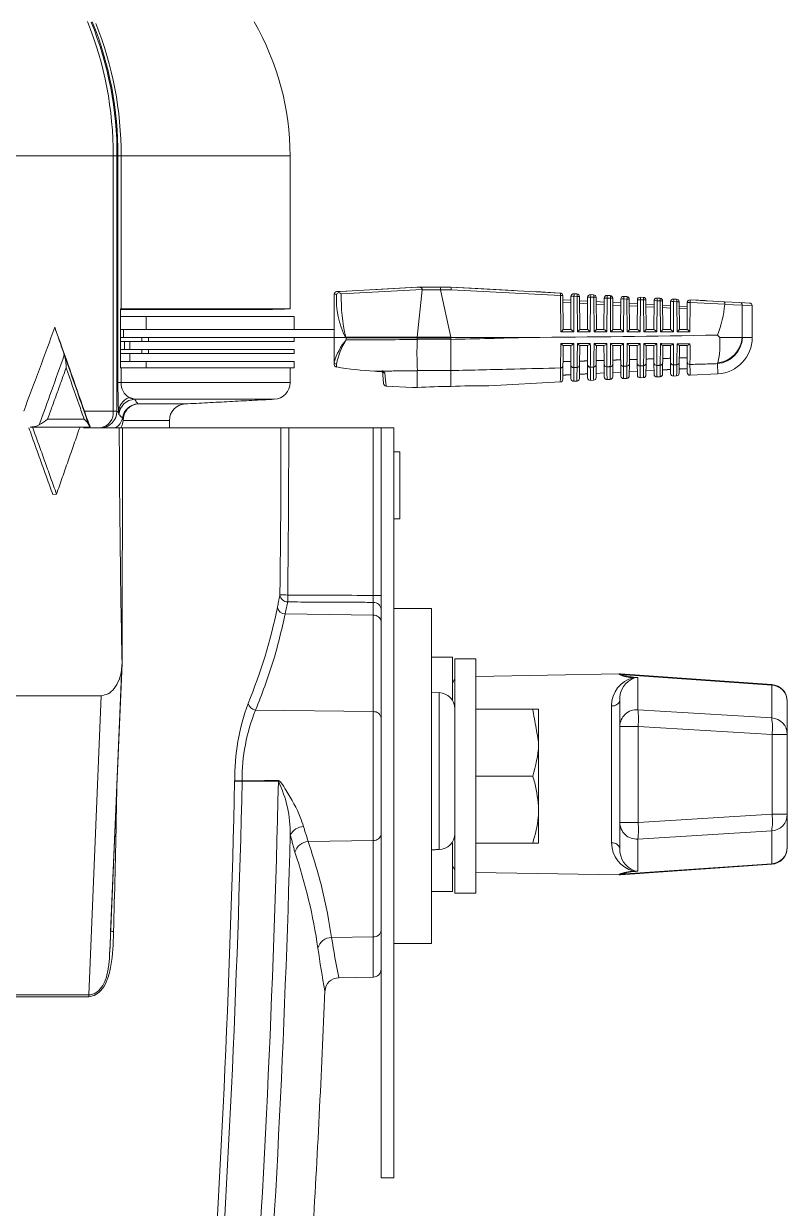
# Model space of a CAD drawing. Extents: x 8 to 113, y 2 to 87.
# Drawn here: x 51.373 to 54.223, y 9.203 to 13.624 of the extents above; entities that cross this region are included whole.
import ezdxf

# ---------------------------------------------------------------- set-up
doc = ezdxf.new("R2010")
doc.units = 0
doc.header["$MEASUREMENT"] = 0
doc.layers.add('OBJECT', color=7, linetype='CONTINUOUS')

msp = doc.modelspace()

# ---------------------------------------------------------------- linework, layer by layer
at = {"layer": 'OBJECT', "linetype": 'Continuous', "lineweight": 15}
for p, q in [((51.2453, 13.1307), (51.7071, 13.1307)), ((51.7071, 12.1778), (51.7071, 13.1307)), ((51.7214, 13.1307), (51.7071, 13.1307)), ((51.7214, 13.1307), (51.7214, 12.1778)), ((51.7214, 13.1307), (51.7251, 13.1307)), ((51.7251, 12.2841), (51.7251, 13.1307)), ((51.7251, 13.1307), (51.7367, 13.1307)), ((51.7367, 13.1307), (52.3672, 13.1307)), ((51.7367, 13.1307), (51.7367, 12.5594)), ((52.3672, 13.1307), (52.3672, 12.5594)), ((52.5322, 12.605), (52.5322, 12.4527)), ((52.5323, 12.6139), (52.5406, 12.6143)), ((52.5418, 12.6239), (52.5788, 12.6259)), ((52.554, 12.6246), (52.5418, 12.6239)), ((52.8422, 12.6402), (52.554, 12.6246)), ((52.5587, 12.6155), (52.8608, 12.6319)), ((52.6719, 12.631), (52.8422, 12.6402)), ((52.8505, 12.6402), (52.8422, 12.6402)), ((52.8424, 12.4543), (52.861, 12.6305)), ((52.9281, 12.6402), (52.8505, 12.6402)), ((52.861, 12.6305), (52.9287, 12.6305)), ((52.9672, 12.6402), (52.9281, 12.6402)), ((52.9287, 12.6307), (52.9287, 12.6305)), ((52.9287, 12.6307), (52.9682, 12.6307)), ((52.9287, 12.6305), (52.9669, 12.4543)), ((52.9672, 12.6402), (52.9672, 12.6402)), ((53.376, 12.6186), (52.9672, 12.6402)), ((52.9672, 12.6402), (53.0684, 12.6349)), ((52.9682, 12.6307), (53.3767, 12.6092)), ((53.0684, 12.6349), (53.2022, 12.6278)), ((53.2627, 12.6246), (53.3028, 12.6225)), ((53.3028, 12.6225), (53.376, 12.6186)), ((53.3779, 12.4732), (53.3767, 12.6092)), ((53.3855, 12.6087), (53.3866, 12.4827)), ((53.4149, 12.4827), (53.4159, 12.6061)), ((53.4271, 12.6065), (53.426, 12.4732)), ((53.4265, 12.616), (53.4381, 12.6153)), ((53.4387, 12.6059), (53.4271, 12.6065)), ((53.4399, 12.4732), (53.4387, 12.6059)), ((53.4475, 12.6054), (53.4486, 12.4827)), ((53.4769, 12.4827), (53.4779, 12.6028)), ((53.4891, 12.6032), (53.488, 12.4732)), ((53.4884, 12.6127), (53.5001, 12.6121)), ((53.5008, 12.6026), (53.4891, 12.6032)), ((53.5019, 12.4732), (53.5008, 12.6026)), ((53.5096, 12.6022), (53.5106, 12.4827)), ((53.5504, 12.6094), (53.5621, 12.6088)), ((53.6124, 12.6061), (53.6241, 12.6055)), ((53.6743, 12.6029), (53.6862, 12.6022)), ((51.7344, 12.5595), (51.7344, 12.3389)), ((51.7367, 12.5594), (51.7344, 12.5594)), ((51.7344, 12.5567), (51.9573, 12.5567)), ((51.7367, 12.5594), (52.3672, 12.5594)), ((51.9573, 12.5567), (51.9583, 12.5567)), ((52.2624, 12.5567), (51.9583, 12.5567)), ((52.2624, 12.5567), (52.2633, 12.5567)), ((53.3856, 12.5931), (53.4158, 12.5915)), ((53.4157, 12.5821), (53.3857, 12.5836)), ((53.4477, 12.5898), (53.4778, 12.5882)), ((53.4777, 12.5788), (53.4477, 12.5804)), ((53.5097, 12.5865), (53.5397, 12.5849)), ((53.5397, 12.5755), (53.5098, 12.5771)), ((53.5389, 12.4827), (53.5399, 12.5995)), ((53.5511, 12.5999), (53.55, 12.4732)), ((53.5628, 12.5993), (53.5511, 12.5999)), ((53.5639, 12.4732), (53.5628, 12.5993)), ((53.5716, 12.5989), (53.5726, 12.4827)), ((53.5717, 12.5832), (53.6017, 12.5817)), ((53.6016, 12.5722), (53.5718, 12.5738)), ((53.6009, 12.4827), (53.6018, 12.5962)), ((53.6131, 12.5967), (53.612, 12.4732)), ((53.6248, 12.5961), (53.6131, 12.5967)), ((53.6259, 12.4732), (53.6248, 12.5961)), ((53.6336, 12.5956), (53.6346, 12.4827)), ((53.6338, 12.58), (53.6637, 12.5784)), ((53.6636, 12.569), (53.6338, 12.5705)), ((53.6629, 12.4827), (53.6638, 12.593)), ((53.675, 12.5934), (53.674, 12.4732)), ((53.6869, 12.5928), (53.675, 12.5934)), ((53.6879, 12.4732), (53.6869, 12.5928)), ((53.6956, 12.5923), (53.6966, 12.4827)), ((53.6958, 12.5767), (53.7257, 12.5751)), ((53.7256, 12.5657), (53.6959, 12.5673)), ((53.7249, 12.4827), (53.7258, 12.5897)), ((53.737, 12.5901), (53.736, 12.4732)), ((53.7363, 12.5996), (53.7482, 12.599)), ((53.7489, 12.5895), (53.737, 12.5901)), ((53.7499, 12.4732), (53.7489, 12.5895)), ((53.7577, 12.5891), (53.7586, 12.4827)), ((53.7578, 12.5734), (53.7876, 12.5718)), ((53.7875, 12.5624), (53.7579, 12.564)), ((53.7869, 12.4827), (53.7878, 12.5864)), ((53.799, 12.5869), (53.798, 12.4732)), ((53.7983, 12.5963), (53.8102, 12.5957)), ((53.8109, 12.5862), (53.799, 12.5869)), ((53.8119, 12.4732), (53.8109, 12.5862)), ((53.8197, 12.5858), (53.8206, 12.4827)), ((53.8198, 12.5701), (53.8496, 12.5686)), ((53.8495, 12.5592), (53.8199, 12.5607)), ((53.8489, 12.4827), (53.8497, 12.5831)), ((53.8609, 12.5836), (53.86, 12.4732)), ((53.9872, 12.5863), (53.8603, 12.593)), ((53.8603, 12.593), (53.8919, 12.5914)), ((53.8609, 12.5836), (53.9896, 12.5768)), ((53.9211, 12.5898), (53.9469, 12.5885)), ((54.0459, 12.5832), (53.9872, 12.5863)), ((53.9896, 12.5764), (54.0552, 12.5733)), ((54.0459, 12.5832), (54.0828, 12.5813)), ((54.0552, 12.4527), (54.0552, 12.5733)), ((54.0922, 12.5713), (54.0552, 12.5733)), ((54.0922, 12.4523), (54.0922, 12.5713)), ((51.83, 12.5307), (51.7344, 12.5307)), ((51.83, 12.5307), (51.83, 12.4827)), ((51.83, 12.5307), (52.3822, 12.5307)), ((52.3822, 12.4827), (52.3822, 12.5307)), ((51.83, 12.4827), (51.7344, 12.4827)), ((51.7462, 12.4827), (51.7462, 12.4527)), ((51.83, 12.4827), (52.3507, 12.4827)), ((52.3507, 12.4827), (52.5322, 12.4827)), ((53.426, 12.4732), (53.3779, 12.4732)), ((53.3866, 12.4827), (53.415, 12.4827)), ((53.488, 12.4732), (53.4399, 12.4732)), ((53.4486, 12.4827), (53.477, 12.4827)), ((53.55, 12.4732), (53.5019, 12.4732)), ((53.5106, 12.4827), (53.539, 12.4827)), ((53.612, 12.4732), (53.5639, 12.4732)), ((53.5726, 12.4827), (53.601, 12.4827)), ((53.674, 12.4732), (53.6259, 12.4732)), ((53.6346, 12.4827), (53.663, 12.4827)), ((53.736, 12.4732), (53.6879, 12.4732)), ((53.6966, 12.4827), (53.725, 12.4827)), ((53.798, 12.4732), (53.7499, 12.4732)), ((53.7586, 12.4827), (53.787, 12.4827)), ((53.86, 12.4732), (53.8119, 12.4732)), ((53.8206, 12.4827), (53.849, 12.4827)), ((51.8138, 12.4527), (51.7344, 12.4527)), ((51.8138, 12.4378), (51.7344, 12.4378)), ((51.7491, 12.4378), (51.7491, 12.4078)), ((51.77, 12.4078), (51.77, 12.4378)), ((51.8138, 12.4378), (51.8138, 12.4527)), ((51.8138, 12.4527), (51.8389, 12.4527)), ((51.8389, 12.4378), (51.8138, 12.4378)), ((51.8389, 12.4527), (51.8389, 12.4378)), ((51.8389, 12.4527), (52.3507, 12.4527)), ((51.8389, 12.4378), (52.3822, 12.4378)), ((52.3507, 12.4527), (52.5322, 12.4527)), ((52.3822, 12.4378), (52.3822, 12.4527)), ((52.5322, 12.4527), (52.5322, 12.361)), ((52.5737, 12.4527), (52.5322, 12.4527)), ((52.5767, 12.4535), (52.8423, 12.4535)), ((52.8422, 12.4519), (52.5767, 12.4519)), ((52.5767, 12.4434), (52.5767, 12.4519)), ((52.8422, 12.4511), (52.8422, 12.4519)), ((52.8422, 12.4511), (52.9672, 12.4511)), ((52.8422, 12.4459), (52.8422, 12.4511)), ((52.8422, 12.4454), (52.8422, 12.4459)), ((52.9672, 12.4459), (52.8422, 12.4459)), ((52.8423, 12.4535), (52.8424, 12.4543)), ((52.9669, 12.4543), (52.8424, 12.4543)), ((52.9672, 12.4511), (52.9672, 12.4459)), ((52.9672, 12.4459), (52.9672, 12.4455)), ((53.2559, 12.4527), (52.9673, 12.4527)), ((51.8138, 12.4078), (51.7344, 12.4078)), ((51.8138, 12.3929), (51.7344, 12.3929)), ((51.77, 12.3629), (51.77, 12.3929)), ((51.8138, 12.3929), (51.8138, 12.4078)), ((51.8138, 12.4078), (51.8389, 12.4078)), ((51.8389, 12.3929), (51.8138, 12.3929)), ((51.8389, 12.4078), (51.8389, 12.3929)), ((51.8389, 12.4078), (52.3822, 12.4078)), ((51.8389, 12.3929), (52.3822, 12.3929)), ((52.3822, 12.3929), (52.3822, 12.4078)), ((51.7344, 12.3629), (51.83, 12.3629)), ((51.7367, 12.3389), (51.7344, 12.3389)), ((51.7367, 12.3389), (51.7367, 12.2841)), ((51.7367, 12.3389), (51.8121, 12.3389)), ((51.8121, 12.3389), (51.83, 12.3389)), ((51.83, 12.3389), (51.83, 12.3629)), ((52.3822, 12.3629), (51.83, 12.3629)), ((52.3822, 12.3389), (51.83, 12.3389)), ((52.3672, 12.3389), (52.3672, 12.2841)), ((52.3822, 12.3389), (52.3822, 12.3629)), ((53.386, 12.3487), (53.3855, 12.2965)), ((53.4159, 12.2992), (53.4155, 12.35)), ((53.448, 12.3503), (53.4475, 12.2998)), ((53.4779, 12.3024), (53.4775, 12.3516)), ((53.51, 12.3519), (53.5096, 12.303)), ((53.5399, 12.3057), (53.5395, 12.3532)), ((53.572, 12.3535), (53.5716, 12.3063)), ((53.6018, 12.3089), (53.6014, 12.3549)), ((53.634, 12.3552), (53.6336, 12.3095)), ((53.6638, 12.3122), (53.6634, 12.3565)), ((53.696, 12.3569), (53.6956, 12.3128)), ((53.7254, 12.3582), (53.7258, 12.3154)), ((53.758, 12.3586), (53.7577, 12.316)), ((53.7874, 12.36), (53.7878, 12.3187)), ((53.8201, 12.3603), (53.8197, 12.3193)), ((53.8494, 12.3617), (53.8497, 12.3219)), ((52.683, 12.3266), (52.7011, 12.3256)), ((52.7122, 12.3294), (52.7164, 12.2806)), ((52.8422, 12.3287), (52.8422, 12.2663)), ((52.8427, 12.3294), (52.9672, 12.3294)), ((52.9672, 12.3293), (52.9672, 12.2698)), ((53.4885, 12.2925), (53.5002, 12.2931)), ((53.5095, 12.3186), (53.5399, 12.3202)), ((53.5505, 12.2958), (53.5622, 12.2964)), ((53.5715, 12.3219), (53.6019, 12.3235)), ((53.6124, 12.299), (53.6242, 12.2996)), ((53.6336, 12.3251), (53.6639, 12.3267)), ((53.6744, 12.3023), (53.6862, 12.3029)), ((53.6956, 12.3284), (53.7258, 12.33)), ((53.7363, 12.3055), (53.7482, 12.3061)), ((53.7983, 12.3088), (53.8102, 12.3094)), ((53.8603, 12.312), (53.9643, 12.3175)), ((51.7251, 12.2841), (51.7367, 12.2841)), ((51.7367, 12.2841), (52.3672, 12.2841)), ((52.8244, 12.2662), (52.7259, 12.2715)), ((53.1087, 12.2726), (53.3762, 12.2866)), ((53.4266, 12.2893), (53.4382, 12.2899)), ((52.3084, 12.2222), (51.7876, 12.2222)), ((51.7997, 12.2047), (51.9759, 12.2047)), ((51.5999, 12.1778), (51.7071, 12.1778)), ((51.7214, 12.1778), (51.7071, 12.1778)), ((51.7298, 12.1158), (51.6245, 12.1158)), ((52.3335, 12.1158), (51.7344, 12.1158)), ((51.7425, 12.0434), (51.7426, 12.1158)), ((51.9172, 12.1428), (51.7445, 12.1428)), ((51.9172, 12.1428), (51.9172, 12.1158)), ((52.3335, 12.1158), (52.3625, 12.1158)), ((52.3625, 12.1158), (52.678, 12.1158)), ((52.678, 11.49), (52.678, 12.1158)), ((52.678, 12.1158), (52.7072, 12.1158)), ((52.7072, 12.1158), (52.7072, 9.3158)), ((52.7552, 12.1158), (52.7072, 12.1158)), ((52.7552, 12.1158), (52.7552, 9.3158)), ((52.7772, 12.0253), (52.7552, 12.0259)), ((52.7772, 12.0253), (52.7772, 11.7763)), ((51.4958, 11.8681), (51.4817, 11.8669)), ((52.7552, 11.7757), (52.7772, 11.7763)), ((52.6777, 11.4162), (52.6777, 11.4641)), ((52.678, 11.49), (52.7072, 11.49)), ((52.3491, 11.4208), (52.6777, 11.4162)), ((52.6777, 11.0562), (52.6777, 11.4162)), ((52.7552, 11.4408), (52.8952, 11.4408)), ((52.8952, 11.4408), (52.8952, 10.1908)), ((51.7402, 11.2358), (51.6977, 10.2346)), ((52.9732, 11.2595), (52.8952, 11.2595)), ((52.9732, 11.2585), (52.9732, 11.2595)), ((52.9732, 11.0987), (52.9732, 11.2585)), ((53.0602, 11.2533), (52.9822, 11.2533)), ((52.9822, 11.2533), (52.9822, 10.3783)), ((53.0602, 11.2533), (53.0602, 10.3783)), ((51.6942, 10.1581), (51.7397, 11.2276)), ((53.5955, 11.197), (53.0602, 11.1876)), ((53.5955, 11.1947), (53.5955, 11.197)), ((54.1651, 11.1574), (53.6009, 11.1968)), ((53.6009, 11.1968), (53.6009, 11.1946)), ((54.1651, 11.1554), (53.6009, 11.1946)), ((53.6651, 11.1836), (53.6651, 11.0634)), ((54.1651, 11.1554), (54.1651, 11.1574)), ((54.1651, 11.033), (54.1651, 11.1554)), ((51.273, 11.1158), (51.6619, 11.1158)), ((51.6619, 11.1158), (51.6167, 9.9993)), ((52.9238, 11.127), (52.8952, 11.1278)), ((52.9238, 10.5415), (52.9238, 11.127)), ((53.5982, 11.0014), (53.5982, 11.0992)), ((52.2387, 11.0623), (52.6777, 11.0562)), ((52.6777, 10.5754), (52.6777, 11.0562)), ((53.0602, 11.0658), (53.2729, 11.0658)), ((53.2952, 10.9408), (53.2952, 11.0658)), ((53.5675, 10.5662), (53.5675, 11.0778)), ((53.6651, 11.0634), (54.1651, 11.033)), ((54.2232, 11.095), (54.2232, 11.0934)), ((54.2232, 11.0934), (54.2232, 10.9711)), ((53.5982, 10.6427), (53.5982, 11.0014)), ((53.6662, 11.0014), (53.5982, 11.0014)), ((53.6662, 11.0014), (53.6662, 10.6427)), ((54.1662, 10.9711), (53.6662, 11.0014)), ((54.1662, 10.673), (54.1662, 10.9711)), ((54.2232, 10.9711), (54.1662, 10.9711)), ((54.2232, 10.9711), (54.2232, 10.673)), ((53.2952, 10.6908), (53.2952, 10.9408)), ((52.3239, 10.7987), (52.3239, 10.7965)), ((53.0602, 10.8158), (53.2729, 10.8158)), ((53.2952, 10.6908), (53.2952, 10.5658)), ((53.6662, 10.6427), (54.1662, 10.673)), ((54.2232, 10.673), (54.1662, 10.673)), ((54.2232, 10.673), (54.2232, 10.5507)), ((53.6662, 10.6427), (53.5982, 10.6427)), ((53.5982, 10.5449), (53.5982, 10.6427)), ((52.435, 10.572), (52.6777, 10.5754)), ((52.6777, 10.2154), (52.6777, 10.5754)), ((54.1651, 10.611), (53.6651, 10.5807)), ((53.6651, 10.5807), (53.6651, 10.4604)), ((54.1651, 10.4887), (54.1651, 10.611)), ((52.9732, 10.3845), (52.9732, 10.5663)), ((53.0602, 10.5658), (53.2729, 10.5658)), ((54.2232, 10.5507), (54.2232, 10.549)), ((54.1651, 10.4887), (53.6009, 10.4495)), ((53.6009, 10.4472), (54.1651, 10.4867)), ((54.1651, 10.4867), (54.1651, 10.4887)), ((53.0602, 10.4564), (53.5955, 10.4471)), ((53.5955, 10.4471), (53.5955, 10.4493)), ((53.6009, 10.4495), (53.6009, 10.4472)), ((52.8952, 10.3845), (52.9732, 10.3845)), ((52.9822, 10.3783), (53.0602, 10.3783)), ((52.5224, 10.2132), (52.6777, 10.2154)), ((52.6777, 10.0653), (52.6777, 10.2154)), ((52.8952, 10.1908), (52.7552, 10.1908)), ((52.5488, 10.063), (52.6777, 10.0653)), ((52.7072, 9.3158), (52.7552, 9.3158))]:
    msp.add_line(p, q, dxfattribs=at)
at = {"layer": 'OBJECT', "linetype": 'Continuous', "lineweight": 15, "flags": 128}
for points in [[(52.5323, 12.6141), (52.5323, 12.614), (52.5323, 12.6139)], [(52.683, 12.3268), (52.683, 12.3266), (52.683, 12.3266)], [(52.7012, 12.3258), (52.7011, 12.3256), (52.7011, 12.3256)]]:
    msp.add_lwpolyline(points, dxfattribs=at)
at = {"layer": 'OBJECT', "linetype": 'Continuous', "lineweight": 15}
for centre, radius, start, end in [((50.3956, 13.1386), 1.3115, 359.6541, 22.0901), ((50.4234, 13.1384), 1.2981, 359.6613, 22.2022), ((50.4148, 13.1384), 1.3104, 359.6638, 22.0621), ((50.4349, 13.1373), 1.3019, 359.7117, 21.9582), ((51.3672, 13.1307), 1, 0, 30.0005), ((52.5423, 12.6139), 0.01, 93.1059, 179.191), ((52.5423, 12.6139), 0.00999, 93.1449, 180.0494), ((52.8704, 12.5976), 0.3302, 177.1045, 206.0269), ((52.5653, 12.5857), 0.0378, 114.2552, 130.8553), ((52.5552, 12.6192), 0.00548, 103.0864, 170.1503), ((53.17, 12.5967), 0.6116, 178.2389, 193.4637), ((52.8583, 12.6307), 0.00279, 354.2512, 23.6686), ((52.8902, 12.633), 0.0385, 356.6126, 10.7629), ((52.9479, 12.6335), 0.0204, 352.2344, 19.2075), ((53.3566, 12.6124), 0.0204, 350.7212, 17.6165), ((53.3755, 12.6086), 0.01, 0.5, 86.9774), ((53.3791, 12.5682), 0.041, 81, 93.3147), ((53.4259, 12.606), 0.01, 86.9774, 179.5), ((53.4236, 12.5521), 0.0545, 86.3194, 98.1336), ((53.407, 12.6098), 0.0204, 350.7212, 17.6165), ((53.4186, 12.6092), 0.0204, 350.7212, 17.6165), ((53.4375, 12.6054), 0.01, 0.5, 86.9774), ((53.4411, 12.565), 0.041, 81, 93.3147), ((53.4879, 12.6027), 0.01, 86.9774, 179.5), ((53.4856, 12.5488), 0.0545, 86.3194, 98.1336), ((53.469, 12.6065), 0.0204, 350.7212, 17.6165), ((53.4806, 12.6059), 0.0204, 350.7212, 17.6165), ((53.4996, 12.6021), 0.01, 0.5, 86.9774), ((53.5031, 12.5617), 0.041, 81, 93.3147), ((53.5499, 12.5994), 0.01, 86.9774, 179.5), ((53.531, 12.6032), 0.0204, 350.7212, 17.6165), ((53.5427, 12.6026), 0.0204, 350.7212, 17.6165), ((53.5616, 12.5988), 0.01, 0.5, 86.9774), ((53.6118, 12.5962), 0.01, 86.9774, 179.5), ((53.5929, 12.6), 0.0204, 350.7212, 17.6165), ((53.6047, 12.5993), 0.0204, 350.7212, 17.6165), ((53.6236, 12.5955), 0.01, 0.5, 86.9774), ((53.6738, 12.5929), 0.01, 86.9774, 179.5), ((53.6549, 12.5967), 0.0204, 350.7212, 17.6165), ((53.6667, 12.5961), 0.0204, 350.7212, 17.6165), ((53.6856, 12.5923), 0.01, 0.5, 86.9774), ((51.7369, 12.6209), 0.0615, 267.6795, 269.8904), ((53.5476, 12.5455), 0.0545, 86.3194, 98.1336), ((53.5652, 12.5584), 0.041, 81, 93.3147), ((53.6096, 12.5423), 0.0545, 86.3194, 98.1336), ((53.6272, 12.5551), 0.041, 81, 93.3147), ((53.6715, 12.539), 0.0545, 86.3194, 98.1336), ((53.6892, 12.5519), 0.041, 81, 93.3147), ((53.7358, 12.5896), 0.01, 86.9774, 179.5), ((53.7335, 12.5357), 0.0545, 86.3194, 98.1336), ((53.7169, 12.5934), 0.0204, 350.7212, 17.6165), ((53.7288, 12.5928), 0.0204, 350.7212, 17.6165), ((53.7477, 12.589), 0.01, 0.5, 86.9774), ((53.7513, 12.5486), 0.041, 81, 93.3147), ((53.7978, 12.5863), 0.01, 86.9774, 179.5), ((53.7955, 12.5324), 0.0545, 86.3194, 98.1336), ((53.7788, 12.5901), 0.0204, 350.7212, 17.6165), ((53.7908, 12.5895), 0.0204, 350.7212, 17.6165), ((53.8097, 12.5857), 0.01, 0.5, 86.9774), ((53.8133, 12.5453), 0.041, 81, 93.3147), ((53.8597, 12.5831), 0.01, 86.9774, 179.5), ((53.8574, 12.5292), 0.0545, 86.3194, 98.1336), ((53.8408, 12.5869), 0.0204, 350.7212, 17.6165), ((53.5864, 12.6118), 0.4047, 338.24, 354.9819), ((54.0453, 12.5734), 0.00991, 359.445, 86.5293), ((54.0822, 12.5713), 0.01, 3.5738, 86.9774), ((30.2748, 4.8097), 22.5621, 19.06061, 19.9038), ((53.3117, 12.5429), 0.0961, 313.554, 321.2153), ((53.3874, 12.4396), 0.0512, 41.0538, 57.3489), ((53.3737, 12.5429), 0.0961, 313.554, 321.2153), ((53.4494, 12.4396), 0.0512, 41.0538, 57.3489), ((53.4357, 12.5429), 0.0961, 313.554, 321.2153), ((53.5114, 12.4396), 0.0512, 41.0538, 57.3489), ((53.4977, 12.5429), 0.0961, 313.554, 321.2153), ((53.5734, 12.4396), 0.0512, 41.0538, 57.3489), ((53.5597, 12.5429), 0.0961, 313.554, 321.2153), ((53.6354, 12.4396), 0.0512, 41.0538, 57.3489), ((53.6217, 12.5429), 0.0961, 313.554, 321.2153), ((53.6974, 12.4396), 0.0512, 41.0538, 57.3489), ((53.6837, 12.5429), 0.0961, 313.554, 321.2153), ((53.7594, 12.4396), 0.0512, 41.0538, 57.3489), ((53.7457, 12.5429), 0.0961, 313.554, 321.2153), ((53.8214, 12.4396), 0.0512, 41.0538, 57.3489), ((52.7487, 12.2975), 0.2256, 139.673, 163.6425), ((52.7973, 12.3025), 0.2618, 147.4182, 168.755), ((52.6681, 12.363), 0.1302, 135.4906, 136.4562), ((52.5768, 12.4584), 0.00647, 241.3827, 269.3982), ((52.5769, 12.4556), 0.00215, 219.0227, 265.9097), ((52.6925, 12.4519), 0.1158, 179.2192, 180.0002), ((54.0031, 12.3925), 1.1621, 177.3875, 183.1129), ((39.6675, 12.3884), 13.2998, 359.74583, 0.24632), ((52.9391, 64.5283), 52.0765, 270.34855, 271.12586), ((49.3235, 12.4493), 4.0545, 358.4424, 359.7362), ((53.4248, 12.473), 0.0632, 222.099, 232.6838), ((53.4052, 12.4475), 0.0269, 292.7465, 320.7235), ((49.7665, 12.3855), 3.6598, 359.2926, 0.7043), ((49.4726, 12.4492), 3.9673, 358.4315, 359.7288), ((53.4825, 12.469), 0.0574, 222.102, 233.6346), ((53.4678, 12.4469), 0.0262, 292.1134, 320.5786), ((49.9443, 12.3868), 3.544, 359.2742, 0.7038), ((49.6229, 12.4492), 3.8791, 358.4202, 359.7211), ((53.541, 12.4656), 0.0527, 222.1304, 234.5791), ((53.5301, 12.4468), 0.0259, 291.7416, 320.1573), ((50.1229, 12.3881), 3.4273, 359.2549, 0.7035), ((49.7741, 12.4491), 3.7898, 358.4084, 359.7131), ((53.6, 12.4628), 0.0487, 222.1847, 235.5174), ((53.5927, 12.4463), 0.0253, 291.1251, 319.9648), ((50.3023, 12.3894), 3.31, 359.2345, 0.7033), ((49.9265, 12.4491), 3.6995, 358.3961, 359.7046), ((53.6594, 12.4604), 0.0452, 222.2651, 236.4497), ((53.6552, 12.4458), 0.0246, 290.513, 319.7517), ((50.4822, 12.3907), 3.192, 359.2131, 0.7033), ((50.0799, 12.449), 3.6081, 358.3833, 359.6958), ((53.7192, 12.4583), 0.0423, 222.372, 237.3763), ((53.7177, 12.4453), 0.024, 289.9051, 319.5174), ((50.6627, 12.392), 3.0735, 359.1905, 0.7035), ((50.2342, 12.4489), 3.5158, 358.37, 359.6866), ((53.7792, 12.4565), 0.0397, 222.506, 238.2974), ((53.7802, 12.4448), 0.0235, 289.3012, 319.2615), ((50.8436, 12.3932), 2.9546, 359.1666, 0.704), ((50.3895, 12.4488), 3.4224, 358.356, 359.6769), ((53.8395, 12.4549), 0.0375, 222.6672, 239.2133), ((53.8427, 12.4444), 0.0229, 288.7012, 318.9835), ((51.0248, 12.3945), 2.8354, 359.1413, 0.7047), ((53.9539, 12.4564), 0.1018, 275.074, 357.9303), ((53.9568, 12.4527), 0.1355, 273, 0), ((53.6011, 12.4336), 0.3709, 348.292, 2.9585), ((53.9532, 12.4599), 0.1022, 276.2121, 355.9399), ((51.3592, 12.3399), 0.1724, 359.6533, 16.1873), ((51.7369, 12.2774), 0.0615, 90.1096, 92.3213), ((52.5407, 12.3621), 0.00857, 187.2298, 268.6404), ((52.5422, 12.3513), 0.01, 180, 260.7454), ((52.5413, 12.352), 0.00906, 184.3621, 267.1843), ((52.5517, 12.3408), 0.0111, 168.5052, 176.353), ((52.7522, 13.5699), 1.2451, 260.223, 266.8119), ((53.3761, 12.3489), 0.00987, 272.2605, 358.8646), ((53.4254, 12.3502), 0.0099, 181.2107, 273.6273), ((53.4381, 12.3505), 0.00987, 272.2831, 358.8845), ((53.4874, 12.3518), 0.0099, 181.1882, 273.6079), ((53.5001, 12.3521), 0.00988, 272.3055, 358.9041), ((53.5494, 12.3534), 0.00991, 181.166, 273.5887), ((53.5621, 12.3537), 0.00988, 272.3275, 358.9235), ((53.6113, 12.3551), 0.00991, 181.1442, 273.5698), ((53.6241, 12.3554), 0.00988, 272.3493, 358.9425), ((53.6733, 12.3567), 0.00991, 181.1227, 273.5512), ((53.6861, 12.3571), 0.00989, 272.3707, 358.9613), ((53.7353, 12.3584), 0.00991, 181.1015, 273.5328), ((53.7482, 12.3588), 0.00989, 272.3918, 358.9797), ((53.7973, 12.3602), 0.00992, 181.0806, 273.5146), ((53.8102, 12.3605), 0.00989, 272.4127, 358.9979), ((53.8593, 12.3619), 0.00992, 181.0601, 273.4968), ((52.699, 12.268), 0.0577, 73.2294, 87.8479), ((52.7032, 12.292), 0.0339, 57.0747, 93.4329), ((52.7221, 12.3305), 0.0101, 228.8461, 267.3912), ((53.3755, 12.2966), 0.01, 275.8247, 359.5), ((53.4259, 12.2993), 0.01, 180.5, 275.5324), ((53.4375, 12.2999), 0.01, 275.4601, 359.5), ((53.4879, 12.3025), 0.01, 180.5, 275.1668), ((53.4996, 12.3031), 0.01, 275.0939, 359.5), ((53.5499, 12.3058), 0.01, 180.5, 274.7997), ((53.5616, 12.3064), 0.01, 274.7262, 359.5), ((53.6118, 12.309), 0.01, 180.5, 274.4312), ((53.6236, 12.3096), 0.01, 274.357, 359.5), ((53.6738, 12.3122), 0.01, 180.5, 274.0611), ((53.6856, 12.3129), 0.01, 273.9863, 359.5), ((53.7358, 12.3155), 0.01, 180.5, 273.6897), ((53.7477, 12.3161), 0.01, 273.6143, 359.5), ((53.7978, 12.3187), 0.01, 180.5, 273.317), ((53.8097, 12.3194), 0.01, 273.2409, 359.5), ((53.8597, 12.322), 0.01, 180.5, 273.0138), ((54.0442, 12.2738), 2.3191, 179.7468, 182.503), ((51.8001, 12.2823), 0.0634, 178.3723, 238.2894), ((52.3052, 12.2841), 0.062, 272.9995, 359.9994), ((52.7264, 12.2815), 0.01, 185, 266.8941), ((52.8424, 12.2669), 0.000641, 255.8313, 273.8397), ((52.9673, 10.0359), 2.2338, 90.0017, 93.2044), ((53.0842, 10.0562), 2.2166, 89.3671, 93.0245), ((51.7877, 12.1717), 0.0604, 110.2163, 179.1615), ((51.7904, 12.1602), 0.062, 92.5496, 174.8621), ((51.8028, 12.1428), 0.062, 92.84, 170.9568), ((51.8049, 12.1445), 0.0605, 94.9204, 181.5735), ((51.9792, 12.1428), 0.062, 92.9992, 179.9995), ((52.3712, 12.4304), 0.8116, 198.1375, 202.809), ((51.6507, 12.1717), 0.0568, 280.1325, 6.1768), ((51.6594, 12.1778), 0.062, 271.1734, 359.9813), ((51.7918, 12.2148), 0.08, 217.8186, 231.1123), ((51.3445, 12.2881), 0.1832, 298.2027, 310.1051), ((51.5499, 12.0907), 0.0755, 28.6412, 49.5842), ((51.6912, 12.1601), 0.051, 299.5832, 351.4592), ((111.001, 12.3731), 59.2717, 180.248728, 181.099459), ((51.7559, 12.1515), 0.0143, 175.8726, 217.3586), ((52.3595, 11.4959), 0.0302, 187.6262, 268.792), ((52.7107, 40.2683), 28.7789, 269.24119, 269.29893), ((53.0407, 11.4855), 0.6821, 179.4985, 181.6647), ((52.0067, 11.4838), 0.6713, 358.3155, 0.5268), ((52.6792, 11.436), 0.0281, 4.3941, 92.9761), ((50.4252, 11.8285), 1.9332, 337.4438, 348.5639), ((52.3497, 11.4511), 0.0303, 191.2984, 268.9115), ((52.68, 11.3889), 0.0274, 6.912, 94.7909), ((53.5966, 11.1345), 0.0625, 86, 91), ((53.6488, 11.3086), 0.1257, 244.9345, 270.3892), ((53.5966, 11.1319), 0.0629, 86.0241, 90.994), ((53.6765, 11.4441), 0.2607, 253.1573, 267.4926), ((53.0045, 11.1554), 0.0313, 135.3979, 180), ((53.674, 11.0792), 0.1065, 103.247, 180.7458), ((53.6802, 11.1046), 0.0821, 109.3452, 183.7855), ((53.6536, 11.1919), 0.00986, 246.0724, 266.1666), ((54.1607, 11.095), 0.0625, 0, 86), ((54.1609, 11.0932), 0.0623, 0.1579, 86.1884), ((52.9222, 11.0671), 0.06, 0, 88.5), ((53.5713, 11.1051), 0.0276, 262.0903, 347.5174), ((52.9842, 10.8048), 0.8235, 159.9644, 180.4931), ((52.8748, 10.8046), 0.6864, 157.944, 180.5008), ((52.2428, 11.0956), 0.0335, 194.9866, 262.8937), ((52.68, 11.0289), 0.0274, 6.912, 94.7909), ((53.6606, 11.0012), 0.0623, 85.8442, 179.8097), ((53.4376, 11.0284), 0.2301, 353.2667, 8.7439), ((53.9376, 10.998), 0.2301, 353.2667, 8.7439), ((54.1609, 10.9709), 0.0623, 0.1579, 86.1884), ((4.6843, 11.8724), 47.4885, 353.17473, 358.70207), ((4.7078, 11.8726), 47.4929, 353.1715, 358.70162), ((4.2715, 11.8994), 48.065, 353.10842, 358.68518), ((52.1824, 10.5538), 0.2448, 88.5658, 95.0902), ((52.1623, 9.8267), 0.9701, 88.4561, 90.1013), ((51.9114, 10.6002), 0.4569, 359.5515, 25.4506), ((53.9376, 10.646), 0.2301, 351.2561, 6.7333), ((54.1609, 10.6732), 0.0623, 273.8116, 359.8421), ((52.4214, 10.5665), 0.0611, 93.592, 150.4439), ((53.6606, 10.6429), 0.0623, 180.1903, 274.1558), ((53.4376, 10.6157), 0.2301, 351.2561, 6.7333), ((4.3315, 11.8973), 48.0543, 353.10285, 358.44896), ((52.4405, 10.5145), 0.0578, 95.5328, 162.7293), ((52.68, 10.6027), 0.0274, 265.2091, 353.088), ((52.9222, 10.6014), 0.06, 271.5, 360), ((50.5094, 9.892), 1.982, 8.1584, 18.8287), ((53.5713, 10.5389), 0.0276, 12.4826, 97.9097), ((53.6752, 10.5658), 0.1077, 179.7544, 256.2528), ((53.683, 10.5413), 0.0848, 177.5864, 249.2829), ((54.1609, 10.5508), 0.0623, 273.8116, 359.8421), ((54.1607, 10.549), 0.0625, 274, 0), ((53.0045, 10.4887), 0.0313, 180, 224.6021), ((53.6686, 10.2446), 0.2174, 95.0189, 109.6574), ((53.5966, 10.5122), 0.0629, 269.006, 273.9759), ((53.5966, 10.5096), 0.0625, 269, 274), ((53.6765, 10.1999), 0.2607, 92.5074, 106.8427), ((53.6536, 10.4522), 0.00986, 93.8334, 113.9276), ((52.5224, 10.1607), 0.0525, 89.9347, 166.192), ((56.037, 10.7596), 3.5567, 188.837, 191.2693), ((52.68, 10.2427), 0.0274, 265.2091, 353.088), ((56.532, 10.753), 4.1018, 188.1261, 190.3752), ((52.6772, 10.0953), 0.03, 271, 0), ((52.5479, 10.0124), 0.05, 88.6793, 177.9452), ((51.6916, 9.9898), 0.0756, 172.7505, 178.1191), ((1.8812, 12.1158), 50.66, 356.57061, 357.62256)]:
    msp.add_arc(centre, radius, start, end, dxfattribs=at)
for centre, major_axis, ratio, start_param, end_param in [((52.4844, 14.5152), (7.8848, 0), 0.262774, 4.724089, 4.75778), ((53.9452, 12.4511), (0.9787, -0.0064), 0.122438, 3.168969, 3.182058), ((48.9489, 14.5152), (19.0675, 0), 0.111038, 4.924724, 4.940236), ((53.9445, 12.4511), (0.9773, 0), 0.122785, 3.128502, 3.141593), ((43.9501, 10.8158), (35.624, 0), 0.01952, 1.323276, 1.332513)]:
    msp.add_ellipse(centre, major_axis=major_axis, ratio=ratio, start_param=start_param, end_param=end_param, dxfattribs=at)
for points, degree in [([(52.5322, 12.605), (52.5323, 12.6139)], 1), ([(51.7367, 12.5594), (51.7342, 12.5594)], 1), ([(52.2842, 12.5573), (52.2624, 12.5567)], 1), ([(52.2633, 12.5567), (52.2868, 12.5573)], 1), ([(52.2868, 12.5573), (52.2842, 12.5573)], 1), ([(52.3672, 12.5594), (52.2868, 12.5573)], 1), ([(53.9896, 12.5768), (53.9896, 12.5764)], 1), ([(51.4892, 12.4908), (51.5248, 12.388)], 1), ([(52.8423, 12.4535), (52.8422, 12.4519)], 1), ([(53.9715, 12.4527), (53.9623, 12.4618)], 1), ([(54.0552, 12.4527), (54.0523, 12.4527), (54.0466, 12.4527), (54.0275, 12.4527), (54.0023, 12.4527), (53.9817, 12.4527), (53.9715, 12.4527)], 3), ([(54.0556, 12.4527), (54.0552, 12.4527)], 1), ([(54.0922, 12.4527), (54.0907, 12.4527), (54.0876, 12.4527), (54.0663, 12.4527), (54.0556, 12.4527)], 3), ([(53.4156, 12.4227), (53.3865, 12.4227)], 1), ([(53.4777, 12.4227), (53.4485, 12.4227)], 1), ([(53.5397, 12.4227), (53.5105, 12.4227)], 1), ([(53.6018, 12.4227), (53.5724, 12.4227)], 1), ([(53.6638, 12.4227), (53.6344, 12.4227)], 1), ([(53.7259, 12.4227), (53.6964, 12.4227)], 1), ([(53.788, 12.4227), (53.7583, 12.4227)], 1), ([(53.8501, 12.4227), (53.8203, 12.4227)], 1), ([(51.5316, 12.3388), (51.4625, 12.148)], 1), ([(51.7342, 12.3389), (51.7367, 12.3389)], 1), ([(52.5322, 12.361), (52.5322, 12.3513)], 1), ([(52.5408, 12.343), (52.5405, 12.3535)], 1), ([(53.3861, 12.3625), (53.4154, 12.3634)], 1), ([(53.426, 12.3403), (53.4385, 12.3406)], 1), ([(53.4481, 12.3644), (53.4774, 12.3653)], 1), ([(53.488, 12.3419), (53.5005, 12.3422)], 1), ([(53.5101, 12.3663), (53.5393, 12.3672)], 1), ([(53.55, 12.3435), (53.5625, 12.3439)], 1), ([(53.5721, 12.3683), (53.6013, 12.3692)], 1), ([(53.612, 12.3452), (53.6245, 12.3455)], 1), ([(53.6341, 12.3702), (53.6633, 12.3711)], 1), ([(53.674, 12.3468), (53.6865, 12.3472)], 1), ([(53.6962, 12.3722), (53.7253, 12.3731)], 1), ([(53.7359, 12.3485), (53.7486, 12.3489)], 1), ([(53.7582, 12.3741), (53.7873, 12.3751)], 1), ([(53.7979, 12.3503), (53.8106, 12.3506)], 1), ([(53.8496, 12.3365), (53.8198, 12.3349)], 1), ([(53.8202, 12.3761), (53.8492, 12.3771)], 1), ([(53.8599, 12.352), (53.9629, 12.355)], 1), ([(53.9642, 12.3583), (53.9629, 12.355)], 1), ([(52.683, 12.3268), (52.8422, 12.3287)], 1), ([(52.7012, 12.3258), (52.683, 12.3268)], 1), ([(52.8422, 12.3287), (52.8427, 12.3294)], 1), ([(52.9672, 12.3294), (52.9672, 12.3293)], 1), ([(53.4158, 12.3137), (53.3856, 12.3121)], 1), ([(53.4778, 12.317), (53.4477, 12.3154)], 1), ([(53.7876, 12.3332), (53.7578, 12.3316)], 1), ([(52.7259, 12.2715), (52.7259, 12.2715)], 1), ([(52.8244, 12.2662), (52.8244, 12.2662)], 1), ([(51.7668, 12.2283), (51.7876, 12.2222)], 1), ([(52.3084, 12.2222), (51.9759, 12.2047)], 1), ([(51.7214, 12.1778), (51.7273, 12.1725)], 1), ([(51.7286, 12.1658), (51.7273, 12.1725)], 1), ([(51.3925, 12.1158), (51.4817, 11.8669)], 1), ([(51.4958, 11.8681), (51.4071, 12.1158)], 1), ([(51.4625, 12.148), (51.5988, 12.1481)], 1), ([(51.5823, 12.1158), (51.4958, 11.8681)], 1), ([(51.623, 12.1158), (51.5961, 12.1158)], 1), ([(51.7425, 12.0431), (51.7402, 11.2358)], 1), ([(52.32, 11.4452), (52.3296, 11.4919)], 1), ([(52.3589, 11.4657), (52.3491, 11.4208)], 1), ([(53.2729, 11.0658), (53.2952, 10.9408)], 1), ([(52.1606, 10.7968), (52.1606, 10.7977)], 1), ([(52.1885, 10.7986), (52.1885, 10.7964)], 1), ([(52.4175, 10.6274), (52.435, 10.572)], 1), ([(52.3854, 10.5316), (52.3682, 10.5966)], 1), ([(52.8952, 10.5407), (52.9238, 10.5415)], 1), ([(53.2729, 10.5658), (53.2952, 10.5658)], 1), ([(51.6977, 10.2345), (51.6981, 10.249)], 1)]:
    msp.add_open_spline(points, degree=degree, dxfattribs=at)
for points, knots in [([(52.5498, 12.6202), (52.5526, 12.6187), (52.5555, 12.6171), (52.5586, 12.6155), (52.5587, 12.6155)], [0, 0, 0, 0, 0.980027, 1, 1, 1, 1]), ([(52.8505, 12.6402), (52.852, 12.6402), (52.8546, 12.6401), (52.8572, 12.6389), (52.8587, 12.6369), (52.8598, 12.6343), (52.8605, 12.6325), (52.8608, 12.6319)], [0, 0, 0, 0, 0.281503, 0.477149, 0.672463, 0.878462, 1, 1, 1, 1]), ([(53.8919, 12.5914), (53.8957, 12.5912), (53.9033, 12.5908), (53.9126, 12.5903), (53.9187, 12.59), (53.9203, 12.5899), (53.9211, 12.5898)], [0, 0, 0, 0, 0.261879, 0.524407, 0.77642, 1, 1, 1, 1]), ([(53.9896, 12.5768), (53.9896, 12.5779), (53.9897, 12.5801), (53.9893, 12.583), (53.9886, 12.5852), (53.9879, 12.5861), (53.9874, 12.5863), (53.9873, 12.5863), (53.9872, 12.5863)], [0, 0, 0, 0, 0.219281, 0.438507, 0.659241, 0.882986, 0.98583, 1, 1, 1, 1]), ([(51.3733, 12.1778), (51.3929, 12.2299), (51.4322, 12.3343), (51.4702, 12.4386), (51.4892, 12.4908)], [0, 0, 0, 0, 0.499973, 1, 1, 1, 1]), ([(53.3779, 12.4306), (53.3845, 12.4306), (53.4006, 12.4305), (53.4166, 12.4305), (53.426, 12.4305)], [0, 0, 0, 0, 0.412557, 1, 1, 1, 1]), ([(53.4399, 12.4304), (53.4465, 12.4304), (53.4626, 12.4304), (53.4786, 12.4303), (53.488, 12.4303)], [0, 0, 0, 0, 0.412528, 1, 1, 1, 1]), ([(53.5019, 12.4303), (53.5085, 12.4303), (53.5246, 12.4302), (53.5406, 12.4302), (53.55, 12.4302)], [0, 0, 0, 0, 0.412497, 1, 1, 1, 1]), ([(53.5639, 12.4301), (53.5705, 12.4301), (53.5866, 12.4301), (53.6026, 12.43), (53.612, 12.43)], [0, 0, 0, 0, 0.412464, 1, 1, 1, 1]), ([(53.6259, 12.43), (53.6325, 12.43), (53.6486, 12.4299), (53.6646, 12.4299), (53.674, 12.4299)], [0, 0, 0, 0, 0.41243, 1, 1, 1, 1]), ([(53.6879, 12.4298), (53.6945, 12.4298), (53.7106, 12.4298), (53.7266, 12.4297), (53.736, 12.4297)], [0, 0, 0, 0, 0.412394, 1, 1, 1, 1]), ([(53.7499, 12.4297), (53.7565, 12.4296), (53.7726, 12.4296), (53.7886, 12.4296), (53.798, 12.4295)], [0, 0, 0, 0, 0.412356, 1, 1, 1, 1]), ([(53.8119, 12.4295), (53.8185, 12.4295), (53.8346, 12.4294), (53.8506, 12.4294), (53.86, 12.4294)], [0, 0, 0, 0, 0.412316, 1, 1, 1, 1]), ([(51.4311, 12.1267), (51.4464, 12.1688), (51.4781, 12.2559), (51.5089, 12.343), (51.5248, 12.388)], [0, 0, 0, 0, 0.484285, 1, 1, 1, 1]), ([(51.5248, 12.388), (51.5407, 12.3431), (51.5715, 12.256), (51.6015, 12.169), (51.6161, 12.1268)], [0, 0, 0, 0, 0.515589, 1, 1, 1, 1]), ([(53.3866, 12.4227), (53.3865, 12.4114), (53.3863, 12.3888), (53.3861, 12.3615), (53.386, 12.3532), (53.386, 12.3487)], [0, 0, 0, 0, 0.320862, 0.641681, 1, 1, 1, 1]), ([(53.4155, 12.35), (53.4155, 12.3538), (53.4154, 12.3616), (53.4152, 12.3874), (53.415, 12.4108), (53.4149, 12.4227)], [0, 0, 0, 0, 0.327832, 0.655734, 1, 1, 1, 1]), ([(53.4486, 12.4227), (53.4485, 12.4115), (53.4483, 12.389), (53.4481, 12.3626), (53.448, 12.3545), (53.448, 12.3503)], [0, 0, 0, 0, 0.324747, 0.649448, 1, 1, 1, 1]), ([(53.4775, 12.3516), (53.4774, 12.3554), (53.4774, 12.363), (53.4771, 12.3885), (53.477, 12.4113), (53.4769, 12.4227)], [0, 0, 0, 0, 0.331872, 0.663815, 1, 1, 1, 1]), ([(53.5106, 12.4227), (53.5105, 12.4116), (53.5103, 12.3892), (53.5101, 12.3636), (53.51, 12.3559), (53.51, 12.3519)], [0, 0, 0, 0, 0.328834, 0.657619, 1, 1, 1, 1]), ([(53.5395, 12.3532), (53.5394, 12.357), (53.5394, 12.3645), (53.5391, 12.3896), (53.5389, 12.4118), (53.5389, 12.4227)], [0, 0, 0, 0, 0.336123, 0.672318, 1, 1, 1, 1]), ([(53.5726, 12.4227), (53.5725, 12.4116), (53.5723, 12.3895), (53.5721, 12.3647), (53.572, 12.3573), (53.572, 12.3535)], [0, 0, 0, 0, 0.333137, 0.666224, 1, 1, 1, 1]), ([(53.6014, 12.3549), (53.6014, 12.3586), (53.6013, 12.3661), (53.6011, 12.3907), (53.6009, 12.4123), (53.6009, 12.4227)], [0, 0, 0, 0, 0.340601, 0.681276, 1, 1, 1, 1]), ([(53.6346, 12.4227), (53.6345, 12.4117), (53.6343, 12.3898), (53.6341, 12.3658), (53.634, 12.3587), (53.634, 12.3552)], [0, 0, 0, 0, 0.337675, 0.675297, 1, 1, 1, 1]), ([(53.6634, 12.3565), (53.6634, 12.3602), (53.6633, 12.3676), (53.6631, 12.3918), (53.6629, 12.4128), (53.6629, 12.4227)], [0, 0, 0, 0, 0.345325, 0.690725, 1, 1, 1, 1]), ([(53.6966, 12.4227), (53.6965, 12.4118), (53.6963, 12.3901), (53.6961, 12.3669), (53.6961, 12.3601), (53.696, 12.3569)], [0, 0, 0, 0, 0.342466, 0.684876, 1, 1, 1, 1]), ([(53.7254, 12.3582), (53.7254, 12.3619), (53.7253, 12.3692), (53.7251, 12.393), (53.7249, 12.4133), (53.7249, 12.4227)], [0, 0, 0, 0, 0.350315, 0.700707, 1, 1, 1, 1]), ([(53.7586, 12.4227), (53.7585, 12.4119), (53.7583, 12.3904), (53.7581, 12.3681), (53.7581, 12.3616), (53.758, 12.3586)], [0, 0, 0, 0, 0.347531, 0.695003, 1, 1, 1, 1]), ([(53.7874, 12.36), (53.7874, 12.3636), (53.7873, 12.3708), (53.7871, 12.3942), (53.7869, 12.4139), (53.7869, 12.4227)], [0, 0, 0, 0, 0.355595, 0.711266, 1, 1, 1, 1]), ([(53.8206, 12.4227), (53.8205, 12.412), (53.8203, 12.3907), (53.8201, 12.3693), (53.8201, 12.3631), (53.8201, 12.3603)], [0, 0, 0, 0, 0.352894, 0.705727, 1, 1, 1, 1]), ([(53.8494, 12.3617), (53.8494, 12.3653), (53.8493, 12.3724), (53.8491, 12.3953), (53.8489, 12.4144), (53.8489, 12.4227)], [0, 0, 0, 0, 0.361189, 0.722456, 1, 1, 1, 1]), ([(51.5988, 12.1481), (51.5926, 12.166), (51.5704, 12.2296), (51.5478, 12.2931), (51.5316, 12.3388)], [0, 0, 0, 0, 0.280814, 1, 1, 1, 1]), ([(52.9672, 12.3293), (53.0465, 12.3311), (53.183, 12.3342), (53.3194, 12.3376), (53.3765, 12.3391)], [0, 0, 0, 0, 0.581449, 1, 1, 1, 1]), ([(53.376, 12.2896), (53.3761, 12.29), (53.3761, 12.291), (53.3763, 12.3216), (53.3765, 12.3391)], [0, 0, 0, 0, 0.430575, 1, 1, 1, 1]), ([(53.426, 12.3403), (53.426, 12.3389), (53.4261, 12.3319), (53.4263, 12.3064), (53.4265, 12.2857), (53.4264, 12.2911), (53.4264, 12.2919)], [0, 0, 0, 0, 0.041896, 0.209506, 0.881583, 1, 1, 1, 1]), ([(53.4381, 12.2925), (53.4381, 12.293), (53.4381, 12.2944), (53.4383, 12.324), (53.4385, 12.3406)], [0, 0, 0, 0, 0.438348, 1, 1, 1, 1]), ([(53.488, 12.3419), (53.488, 12.3405), (53.4881, 12.3336), (53.4883, 12.3086), (53.4885, 12.2887), (53.4884, 12.2941), (53.4884, 12.2948)], [0, 0, 0, 0, 0.042626, 0.213154, 0.896941, 1, 1, 1, 1]), ([(53.5001, 12.2953), (53.5001, 12.2961), (53.5001, 12.2977), (53.5004, 12.3264), (53.5005, 12.3422)], [0, 0, 0, 0, 0.446366, 1, 1, 1, 1]), ([(53.55, 12.3435), (53.55, 12.3422), (53.5501, 12.3354), (53.5503, 12.3108), (53.5504, 12.2917), (53.5504, 12.2971), (53.5504, 12.2977)], [0, 0, 0, 0, 0.043381, 0.21693, 0.912835, 1, 1, 1, 1]), ([(53.5621, 12.2982), (53.5621, 12.2991), (53.5621, 12.3011), (53.5624, 12.3288), (53.5625, 12.3439)], [0, 0, 0, 0, 0.454645, 1, 1, 1, 1]), ([(53.612, 12.3452), (53.612, 12.3438), (53.612, 12.3371), (53.6122, 12.3131), (53.6124, 12.2947), (53.6124, 12.3), (53.6124, 12.3005)], [0, 0, 0, 0, 0.044163, 0.220841, 0.929294, 1, 1, 1, 1]), ([(53.6241, 12.3011), (53.6242, 12.3021), (53.6242, 12.3044), (53.6244, 12.3312), (53.6245, 12.3455)], [0, 0, 0, 0, 0.463197, 1, 1, 1, 1]), ([(53.674, 12.3468), (53.674, 12.3455), (53.674, 12.339), (53.6742, 12.3153), (53.6744, 12.2978), (53.6743, 12.303), (53.6743, 12.3034)], [0, 0, 0, 0, 0.044973, 0.224892, 0.946349, 1, 1, 1, 1]), ([(53.6862, 12.3039), (53.6862, 12.3052), (53.6862, 12.3077), (53.6864, 12.3336), (53.6865, 12.3472)], [0, 0, 0, 0, 0.47204, 1, 1, 1, 1]), ([(53.7359, 12.3485), (53.7359, 12.3472), (53.736, 12.3408), (53.7362, 12.3177), (53.7364, 12.3008), (53.7363, 12.306), (53.7363, 12.3063)], [0, 0, 0, 0, 0.045813, 0.229093, 0.964032, 1, 1, 1, 1]), ([(53.7482, 12.3068), (53.7482, 12.3082), (53.7482, 12.3111), (53.7485, 12.336), (53.7486, 12.3489)], [0, 0, 0, 0, 0.48119, 1, 1, 1, 1]), ([(53.7979, 12.3503), (53.7979, 12.349), (53.798, 12.3426), (53.7982, 12.32), (53.7983, 12.3039), (53.7983, 12.309), (53.7983, 12.3091)], [0, 0, 0, 0, 0.046685, 0.233452, 0.98238, 1, 1, 1, 1]), ([(53.8102, 12.3097), (53.8102, 12.3112), (53.8103, 12.3144), (53.8105, 12.3384), (53.8106, 12.3506)], [0, 0, 0, 0, 0.490665, 1, 1, 1, 1]), ([(53.8599, 12.352), (53.8599, 12.3508), (53.86, 12.3445), (53.8602, 12.3213), (53.8602, 12.3162), (53.8603, 12.312)], [0, 0, 0, 0, 0.047591, 0.237986, 1, 1, 1, 1]), ([(53.9629, 12.355), (53.9632, 12.3441), (53.9637, 12.3222), (53.9638, 12.319), (53.9639, 12.3174)], [0, 0, 0, 0, 0.496376, 1, 1, 1, 1]), ([(52.7259, 12.2715), (52.7259, 12.2716), (52.7258, 12.2722), (52.7253, 12.2777), (52.7233, 12.3014), (52.7216, 12.3205)], [0, 0, 0, 0, 0.045653, 0.228294, 1, 1, 1, 1]), ([(52.8244, 12.2662), (52.8272, 12.2662), (52.8307, 12.2663), (52.8402, 12.2663), (52.8422, 12.2663)], [0, 0, 0, 0, 0.79181, 1, 1, 1, 1]), ([(51.7876, 12.2222), (51.7889, 12.2199), (51.793, 12.213), (51.797, 12.2081), (51.7997, 12.2047)], [0, 0, 0, 0, 0.321064, 1, 1, 1, 1]), ([(51.3971, 12.118), (51.4052, 12.1188), (51.4171, 12.12), (51.4277, 12.125), (51.4311, 12.1267)], [0, 0, 0, 0, 0.677957, 1, 1, 1, 1]), ([(51.6196, 12.1182), (51.59, 12.1181), (51.5185, 12.1181), (51.442, 12.118), (51.3971, 12.118)], [0, 0, 0, 0, 0.413968, 1, 1, 1, 1]), ([(51.6161, 12.1268), (51.6173, 12.1237), (51.619, 12.1191), (51.6195, 12.1184), (51.6196, 12.1182)], [0, 0, 0, 0, 0.681914, 1, 1, 1, 1]), ([(51.7298, 12.1158), (51.7346, 12.1158), (51.741, 12.1158), (51.7414, 12.1158), (51.7415, 12.1158)], [0, 0, 0, 0, 0.732612, 1, 1, 1, 1]), ([(51.7445, 12.1428), (51.7428, 12.1346), (51.7406, 12.1238), (51.7369, 12.1173), (51.736, 12.1158)], [0, 0, 0, 0, 0.762462, 1, 1, 1, 1]), ([(52.3296, 11.4919), (52.3307, 11.5929), (52.333, 11.8009), (52.3333, 12.0089), (52.3335, 12.1158)], [0, 0, 0, 0, 0.486, 1, 1, 1, 1]), ([(52.3625, 12.1158), (52.3623, 12.0088), (52.362, 11.8007), (52.3597, 11.5926), (52.3586, 11.4915)], [0, 0, 0, 0, 0.514, 1, 1, 1, 1]), ([(52.6777, 11.4641), (52.6676, 11.4641), (52.5774, 11.4646), (52.4712, 11.4651), (52.375, 11.4656), (52.3589, 11.4657)], [0, 0, 0, 0, 0.095661, 0.848073, 1, 1, 1, 1]), ([(52.3491, 11.4208), (52.3354, 11.3606), (52.3079, 11.2399), (52.2618, 11.1216), (52.2387, 11.0623)], [0, 0, 0, 0, 0.499048, 1, 1, 1, 1]), ([(51.6619, 11.1158), (51.6708, 11.1173), (51.6885, 11.1203), (51.7123, 11.1415), (51.7298, 11.1726), (51.7386, 11.2064), (51.7397, 11.2276), (51.7402, 11.2358)], [0, 0, 0, 0, 0.217939, 0.435238, 0.661578, 0.868608, 1, 1, 1, 1]), ([(53.6496, 11.1829), (53.6547, 11.1833), (53.6598, 11.1838), (53.665, 11.1836), (53.6651, 11.1836)], [0, 0, 0, 0, 0.976245, 1, 1, 1, 1]), ([(53.6651, 11.1836), (53.665, 11.1836), (53.661, 11.1835), (53.6569, 11.1828), (53.653, 11.1821)], [0, 0, 0, 0, 0.023654, 1, 1, 1, 1]), ([(53.2952, 11.0658), (53.2952, 11.0658), (53.2949, 11.0658), (53.2835, 11.0658), (53.2729, 11.0658)], [0, 0, 0, 0, 0.070214, 1, 1, 1, 1]), ([(53.2952, 10.9408), (53.2952, 10.9378), (53.2949, 10.8956), (53.2835, 10.8542), (53.2729, 10.8158)], [0, 0, 0, 0, 0.070214, 1, 1, 1, 1]), ([(51.7214, 10.7931), (51.7206, 10.7514), (51.7172, 10.5654), (51.7124, 10.3795), (51.7086, 10.2352)], [0, 0, 0, 0, 0.22428, 1, 1, 1, 1]), ([(52.1885, 10.7986), (52.2165, 10.7986), (52.2616, 10.7986), (52.3067, 10.7987), (52.3239, 10.7987)], [0, 0, 0, 0, 0.619548, 1, 1, 1, 1]), ([(52.3239, 10.7965), (52.3042, 10.7965), (52.259, 10.7965), (52.2139, 10.7964), (52.1885, 10.7964)], [0, 0, 0, 0, 0.43736, 1, 1, 1, 1]), ([(52.3239, 10.7987), (52.3245, 10.7986), (52.3259, 10.7984), (52.3298, 10.7961), (52.3394, 10.7841), (52.3672, 10.7386), (52.4005, 10.682), (52.4139, 10.6392), (52.4175, 10.6274)], [0, 0, 0, 0, 0.008656, 0.020056, 0.062766, 0.226499, 0.787566, 1, 1, 1, 1]), ([(53.2729, 10.8158), (53.2757, 10.8072), (53.2888, 10.7665), (53.2924, 10.7242), (53.2952, 10.6908)], [0, 0, 0, 0, 0.211001, 1, 1, 1, 1]), ([(53.2952, 10.6908), (53.295, 10.681), (53.2939, 10.6387), (53.282, 10.5975), (53.2729, 10.5658)], [0, 0, 0, 0, 0.231849, 1, 1, 1, 1]), ([(52.435, 10.572), (52.4539, 10.5127), (52.4918, 10.394), (52.5122, 10.2735), (52.5224, 10.2132)], [0, 0, 0, 0, 0.499145, 1, 1, 1, 1]), ([(53.6651, 10.4604), (53.665, 10.4604), (53.6598, 10.4603), (53.6547, 10.4607), (53.6496, 10.4612)], [0, 0, 0, 0, 0.023755, 1, 1, 1, 1]), ([(53.653, 10.462), (53.6569, 10.4613), (53.661, 10.4606), (53.665, 10.4604), (53.6651, 10.4604)], [0, 0, 0, 0, 0.976346, 1, 1, 1, 1]), ([(51.7086, 10.2352), (51.7086, 10.234), (51.7074, 10.1917), (51.7051, 10.1298), (51.6881, 10.0578), (51.6678, 10.0202), (51.6433, 9.9971), (51.6252, 9.9939), (51.6161, 9.9922)], [0, 0, 0, 0, 0.01186, 0.400275, 0.577865, 0.721206, 0.860697, 1, 1, 1, 1]), ([(51.7086, 10.2352), (51.7051, 10.2351), (51.6979, 10.235), (51.6978, 10.2347), (51.6977, 10.2345)], [0, 0, 0, 0, 0.5, 1, 1, 1, 1]), ([(51.6941, 10.1581), (51.6944, 10.1633), (51.6955, 10.1788), (51.6961, 10.1941), (51.6964, 10.2043)], [0, 0, 0, 0, 0.334043, 1, 1, 1, 1]), ([(51.6167, 9.9993), (51.6167, 9.9993), (51.6252, 9.9992), (51.6424, 10.0046), (51.6643, 10.025), (51.6758, 10.0475), (51.6851, 10.0737), (51.6889, 10.0933), (51.6925, 10.1258), (51.6934, 10.143), (51.6941, 10.1581)], [0, 0, 0, 0, 0.000011, 0.186263, 0.372494, 0.534266, 0.561751, 0.767838, 0.79602, 1, 1, 1, 1]), ([(51.6161, 9.9922), (51.5729, 9.9922), (51.4864, 9.9922), (51.299, 9.9922), (51.1416, 9.9922), (51.037, 9.9922)], [0, 0, 0, 0, 0.251148, 0.502295, 1, 1, 1, 1]), ([(51.0374, 9.9993), (51.0374, 9.9993), (51.1449, 9.9993), (51.2991, 9.9994), (51.4866, 9.9993), (51.5745, 9.9993), (51.6167, 9.9993), (51.6167, 9.9993)], [0, 0, 0, 0, 0.000003, 0.497705, 0.748853, 0.999997, 1, 1, 1, 1])]:
    msp.add_open_spline(points, degree=3, knots=knots, dxfattribs=at)

doc.saveas('drawing.dxf')
